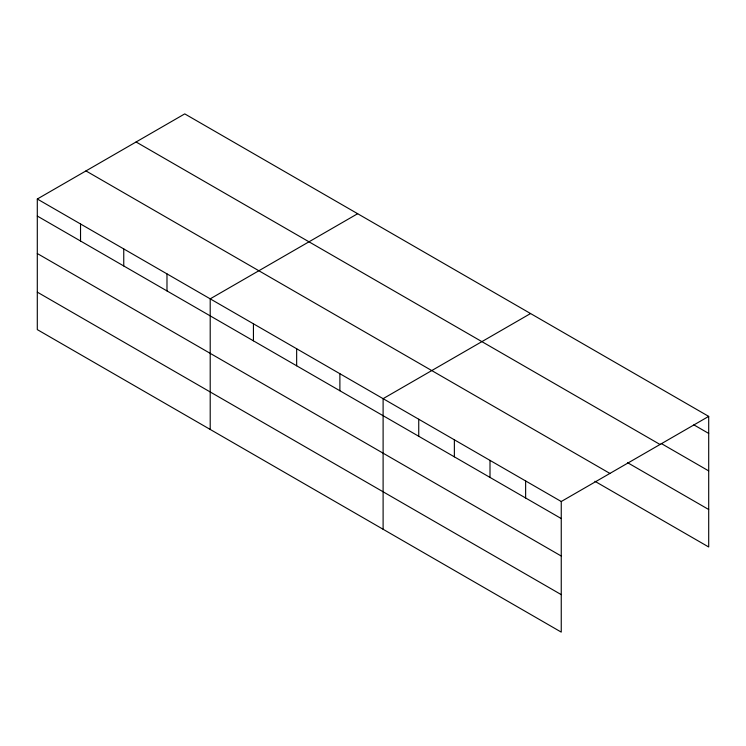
<?xml version="1.0" encoding="UTF-8"?>
<svg xmlns="http://www.w3.org/2000/svg" width="746" height="746" viewBox="0 0 746 746"><rect width="100%" height="100%" fill="white"/><g stroke="black" fill="none" stroke-linecap="round" stroke-linejoin="round"><path stroke-width="1.12" d="M561.253 556.031L561.253 501.517L37.3 199.014L37.3 329.611L561.253 632.114L561.253 556.031L37.3 253.528M594.888 481.273L708.7 546.986L708.7 416.389L184.747 113.886L37.3 199.014M357.651 213.71L210.204 298.838L210.204 429.435M530.555 313.544L383.108 398.662L383.108 529.259M561.253 501.517L708.7 416.389M693.855 424.856L708.7 433.426M661.198 443.478L708.7 470.903M136.089 141.982L660.042 444.485M627.545 462.66L708.7 509.509M85.958 170.918L609.911 473.43M37.3 216.051L561.253 518.554M37.3 292.134L561.253 594.637M525.632 480.946L525.632 497.983M490.001 460.375L490.001 477.412M454.37 439.804L454.37 456.841M418.739 419.233L418.739 436.27M339.887 373.709L339.887 390.745M296.656 348.755L296.656 365.792M253.435 323.792L253.435 340.829M166.983 273.885L166.983 290.921M123.752 248.931L123.752 265.958M80.531 223.968L80.531 241.005"/></g></svg>
